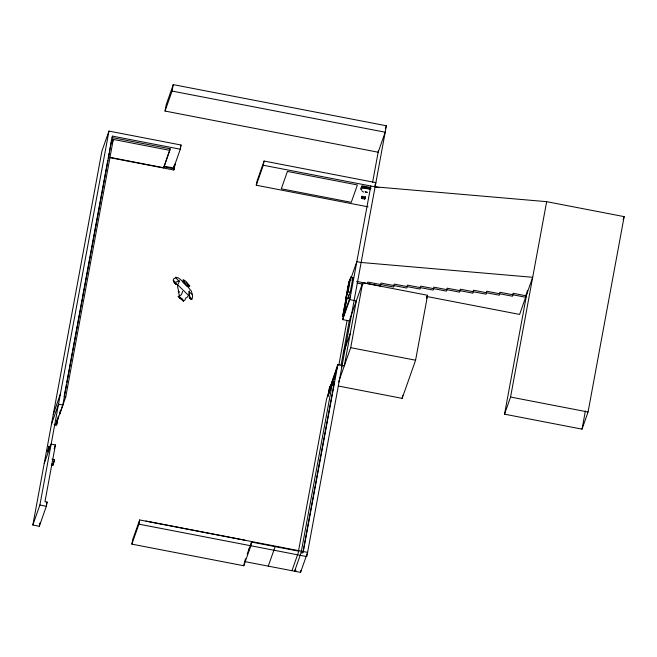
<?xml version="1.0" encoding="UTF-8"?>
<svg xmlns="http://www.w3.org/2000/svg" width="657" height="657" viewBox="0 0 657 657"><rect width="100%" height="100%" fill="white"/><g stroke="black" fill="none" stroke-linecap="round" stroke-linejoin="round"><path stroke-width="0.99" d="M189.339 290.895L188.814 295.691L177.431 284.58L178.655 283.2L179.246 280.588M179.533 297.169L178.187 296.291L183.377 300.988L182.301 299.173L180.092 297.375L180.691 298.738L179.722 297.867L180.322 298.204M44.224 463.44L51.139 444.107L55.451 444.937L44.972 501.661L47.123 502.071L46.351 506.276L39.305 526.273L32.85 525.025L101.909 151.085L108.955 131.096L181.069 145.016L180.289 149.221L173.67 168.02L174.22 168.808L173.801 169.999L109.013 157.491M44.52 462.914L44.643 462.257M32.85 525.025L39.888 505.028L108.955 131.096M54.055 424.685L55.779 425.013L56.141 423.051M56.929 419.889L56.198 423.831L56.872 423.962L58.325 416.078M57.726 418.254L56.453 425.153L56.872 423.962M60.313 410.617L59.631 414.288L65.749 396.918L113.3 139.44L111.945 143.3M39.305 526.273L39.929 522.906M65.831 387.416L64.131 396.606L65.749 396.918M66.373 384.485L66.004 386.497L67.614 386.809M66.743 382.473L72.319 352.308M72.689 350.296L82.158 299.009M82.527 296.997L107.789 160.242M108.159 158.238L109.087 153.204M109.456 151.192L111.69 139.128L169.81 150.354L170.106 148.778L111.977 137.551L112.478 136.122L180.289 149.221M55.779 425.013L62.817 405.024L112.478 136.122M53.603 462.824L54.416 459.67L51.993 459.202M51.492 465.189L53.11 465.501L54.416 459.67M165.038 111.058L172.085 91.068L385.199 132.221L378.153 152.219L165.038 111.058L166.229 104.627L173.267 84.63L386.382 125.783L306.819 556.578L138.914 524.155L131.876 544.144L243.813 565.759L250.851 545.77L251.631 541.565M172.085 91.068L173.267 84.63M109.169 157.195L163.692 167.732L170.106 148.778M174.138 165.507L173.67 168.02L163.979 166.155M173.801 169.999L174.696 165.145M175.115 163.954L174.22 168.808L163.864 166.812M131.876 544.144L132.771 539.29L139.686 519.95L307.599 552.373L300.561 572.37L244.585 561.563L245.578 558.737M138.914 524.155L139.686 519.95M368.068 206.832L256.255 185.241L257.035 181.045L264.073 161.047L375.886 182.638L374.876 185.496M256.255 185.241L263.301 165.252L264.073 161.047M243.813 565.759L244.322 563.008M361.539 198.48L362.13 196.295L365.358 196.919L364.701 199.087L361.539 198.48L362.155 196.328L361.605 198.488M298.516 550.911L326.57 399.029L332.688 381.66L334.372 381.98L302.976 551.962M345.804 298.294L348.522 283.586L350.805 277.098L352.957 277.517L350.238 292.217L347.955 298.705L345.804 298.294L348.087 291.807L350.805 277.098M327.794 396.606L329.461 387.564L329.88 386.373L330.619 386.513L337.246 367.715L337.755 364.561L344.309 365.826L356.299 300.898L349.746 299.633L342.708 319.622L349.253 320.887L362.689 282.748L427.584 295.28L415.594 360.208L402.166 398.356L338.265 386.012M346.847 297.572L343.356 316.502L342.683 316.37L349.122 281.5L349.623 280.071L350.296 280.202L356.833 261.642L361.136 262.472L532.687 277.295L519.613 314.424L426.319 296.406M328.057 396.253L329.88 386.373M342.683 316.37L346.494 297.005M346.863 295.018L347.233 293.022M347.602 291.035L347.972 289.039M348.892 284.054L349.623 280.071M364.766 199.096L364.955 198.053M330.282 386.907L337.755 364.561M342.708 319.622L343.291 316.485L350.395 296.504L370.803 186.013M329.346 393.428L330.619 386.513M346.986 298.138L343.857 315.073L343.184 314.941M331.777 385.109L332.467 381.372M331.949 385.281L332.812 380.387M347.955 298.705L348.686 294.788M301.292 551.642L332.688 381.66M332.532 383.171L332.877 381.339L332.672 383.203M334.856 377.865L334.282 377.709L334.668 375.607L334.618 377.775M334.306 379.023L335.686 373.767M334.438 379.048L334.988 375.344M349.746 299.633L350.395 296.504M300.561 572.37L300.931 570.358M338.782 365.423L347.077 320.468M372.568 182.465L378.498 150.379M341.082 365.161L349.253 320.887M338.61 382.013L350.698 347.676L362.689 282.748M402.166 398.356L402.716 395.358M526.216 294.221L525.657 297.243L499.928 292.275L499.419 293.704M526.536 293.794L526.167 295.814L513.133 293.301L512.632 294.73M375.106 186.843L546.657 201.666L624.15 216.629L588.064 412.005L582.028 429.144L504.535 414.173L527.399 290.394M504.535 414.173L510.571 397.042L546.657 201.666M582.028 429.144L585.379 411.011M175.961 277.837L173.883 278.617L173.103 280.194L175.986 284.53L174.819 282.51L176.363 284.382L175.518 282.436M334.282 377.709L334.668 375.607M60.452 393.691L53.291 414.337M51.476 424.184L58.514 404.195L62.817 405.024M54.12 448.698L55.451 444.937M163.692 167.732L169.81 150.354M46.458 503.976L47.123 502.071M180.404 146.897L181.069 145.016M360.627 189.224L361.366 187.122L370.433 188.871M385.38 128.641L386.382 125.783M365.054 198.176L365.358 196.919M247.213 554.097L249.504 547.61M248.51 550.665L251.532 542.091M348.07 287.183L349.409 283.372L346.855 293.745M351.98 280.293L352.957 277.517M330.553 386.505L337.246 367.715L303.296 551.543L302.787 552.972L301.111 552.644M367.312 283.487L367.813 282.058L380.838 284.571L380.337 286L356.603 281.418M333.009 381.364L332.59 382.555M268.278 566.096L275.143 546.616M343.258 353.359L350.304 333.362M333.354 384.879L334.027 382.949M341.459 367.312L342.133 365.407M291.946 570.703L298.82 551.19L251.459 542.041M393.732 285.532L394.233 284.103L419.971 289.064L420.472 287.635M394.052 285.598L393.551 287.019L380.526 284.506L381.027 283.077L406.765 288.045L407.266 286.616M294.574 571.212L301.612 551.223M295.51 571.393L295.929 570.202L294.993 570.021M406.946 286.551L407.447 285.122L433.185 290.09L433.686 288.661M420.152 287.569L420.661 286.148L446.399 291.108L446.9 289.68M426.582 298.138L427.584 295.28M433.365 288.595L433.866 287.166L459.604 292.135L460.105 290.706M446.579 289.614L447.08 288.185L472.818 293.153L473.319 291.724M459.785 290.64L460.294 289.211L486.024 294.18L486.533 292.751M472.999 291.659L473.5 290.23L499.238 295.198L499.739 293.769M486.213 292.685L486.714 291.256L512.452 296.225L512.953 294.796M623.148 219.487L624.15 216.629M177.957 285.039L177.587 286.937L178.811 291.618M188.543 295.404L186.941 297.539L185.915 297.867L184.716 300.298L183.393 300.775M182.654 291.388L181.57 294.344L179.41 296.455C179.336 298.377 182.86 298.253 183.377 300.988M184.009 281.828L182.4 281.336L187.771 286.657M178.909 281.319L177.218 281.467L175.641 282.567L173.489 280.465M263.301 165.252L379.122 187.615M370.417 187.459L361.859 185.808L361.654 186.383L371.164 188.222M361.933 197.346L365.161 197.971M357.104 283.044L363.116 284.202M348.087 291.807L350.238 292.217M350.698 347.676L415.594 360.208M510.571 397.042L588.064 412.005M329.461 387.564L330.134 387.696M51.977 463.826L53.587 464.138M145.936 521.05L244.962 540.169M39.888 505.028L46.351 506.276M191.121 299.091C188.502 297.9 190.998 298.631 189.241 297.194L189.758 296.89L192.033 299.116L192.608 296.422L192.263 294.5L189.06 291.733M180.084 297.802L183.246 300.939M363.6 192.115L361.646 190.629M185.118 283.66C186.03 285.59 188.912 287.684 189.134 286.386L186.44 282.699L185.414 283.266L183.755 281.032L184.683 282.567M188.888 285.393L189.807 286.017L185.947 281.368L183.155 279.595L183.467 281.5M179.575 292.184L178.211 291.355L179.509 295.699L178.605 296.323L179.032 296.701M187.59 286.551L183.016 282.272M192.263 294.5L191.433 291.215L187.688 286.567M178.187 296.291L179.755 297.843M182.753 281.492L178.515 277.985L175.403 277.164L179.074 281.492M189.758 296.89L189.167 291.831M189.594 298.368L191.672 299.543L191.754 298.836M174.212 282.584L173.489 281.385M175.633 284.194L173.924 281.763M361.687 189.52A5.486 1.248 10.5 0 1 361.251 189.126L361.169 188.781A5.486 1.248 10.5 0 1 369.612 189.315M48.404 448.082L47.682 452.016L49.144 445.996L48.404 448.082M287.421 171.436L281.303 188.805L351.265 202.323L357.383 184.946L287.421 171.436M365.177 191.877L367.14 192.32L365.177 191.877"/></g></svg>
